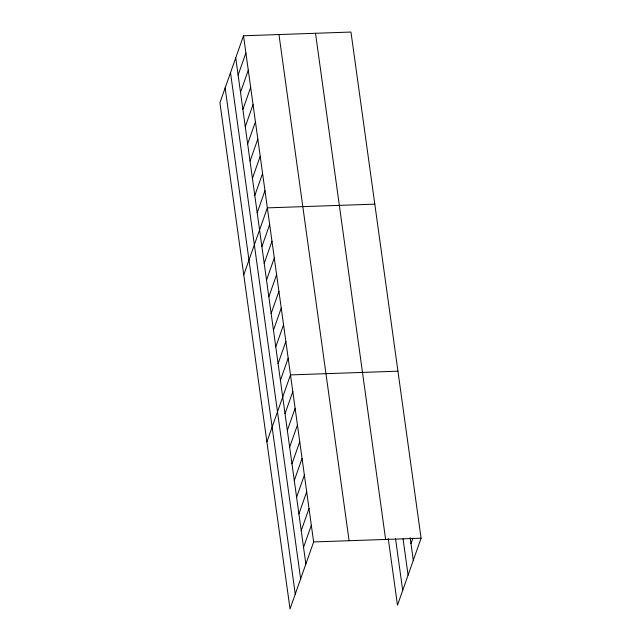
<?xml version="1.0" encoding="UTF-8"?>
<svg xmlns="http://www.w3.org/2000/svg" width="641" height="641" viewBox="0 0 641 641"><rect width="100%" height="100%" fill="white"/><g stroke="black" fill="none" stroke-linecap="round" stroke-linejoin="round"><path stroke-width="0.96" d="M243.516 35.768L219.919 102.784L290.036 608.95L313.633 541.941L243.516 35.768L350.964 32.05L421.081 538.216L397.484 605.232L388.23 538.416M238.115 75.069L245.896 52.979M240.503 92.28L248.283 70.189M242.891 109.491L250.671 87.4M245.271 126.702L253.051 104.611M247.658 143.913L255.439 121.814M250.038 161.123L257.818 139.025M252.426 178.334L260.206 156.236M254.806 195.537L262.586 173.447M257.193 212.748L264.973 190.657M243.756 274.877L267.353 207.868L374.801 204.15M261.889 246.665L269.669 224.566M264.204 263.363L271.984 241.272M266.52 280.069L274.3 257.978M268.835 296.775L276.616 274.685M271.143 313.481L278.923 291.383M273.459 330.179L281.239 308.089M275.774 346.885L283.554 324.795M278.09 363.591L285.87 341.493M280.405 380.289L288.186 358.199M266.896 441.913L290.493 374.905L397.941 371.187M285.029 413.701L292.809 391.603M287.344 430.399L295.124 408.309M289.66 447.106L297.44 425.015M291.976 463.812L299.756 441.713M294.283 480.51L302.063 458.419M296.599 497.216L304.379 475.125M298.914 513.922L306.694 491.831M301.23 530.628L309.01 508.529M303.538 547.326L311.326 525.235M410.985 543.608L412.932 538.087M313.633 541.941L421.081 538.216M410.176 537.711L413.301 560.314M403.045 538.785L408.085 575.137M395.489 538.336L402.708 590.409M315.508 33.276L385.626 539.45M278.971 34.542L349.097 540.708M235.736 57.858L305.853 564.032M230.512 72.681L300.637 578.855M225.135 87.961L295.261 594.127"/></g></svg>
